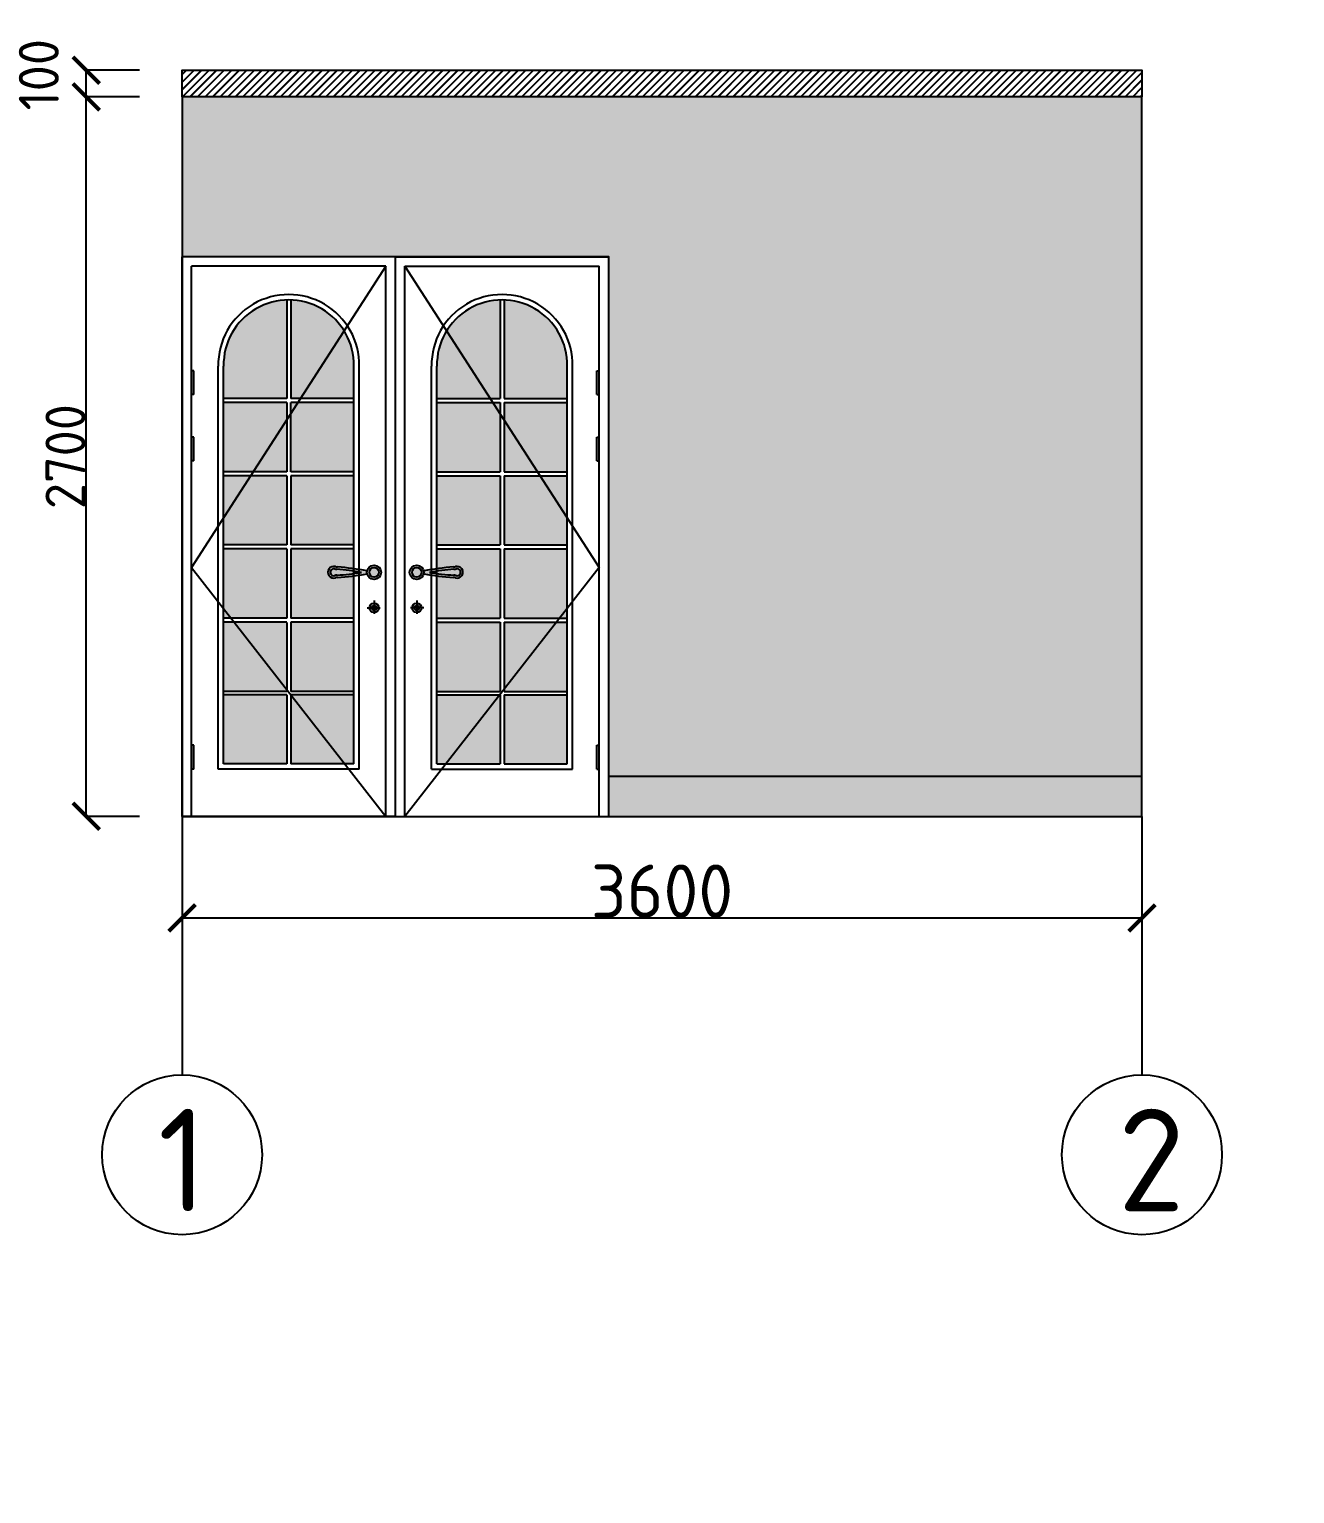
# Model space of a CAD drawing. Header units: millimetres. Extents: x -79936 to 190348, y -17907 to 78730.
# Drawn here: x 168316 to 173062, y -769 to 4726 of the extents above; entities that cross this region are included whole.
import ezdxf

# ---------------------------------------------------------------- set-up
doc = ezdxf.new("R2010")
doc.units = ezdxf.units.MM
for name, color, linetype in [('FUR', 42, 'Continuous'), ('HA', 9, 'Continuous'), ('Plan 1', 7, 'Continuous'), ('wood', 26, 'Continuous')]:
    doc.layers.add(name, color=color, linetype=linetype)
doc.styles.add('gost', font='GOST Common.ttf')
doc.styles.get("Standard").update_dxf_attribs({"font": 'arial.ttf'})
doc.dimstyles.new('Copy of GOST', dxfattribs={"dimtxt": 150, "dimasz": 100, "dimexe": 0.18, "dimexo": 0.06, "dimgap": 3, "dimtad": 1, "dimdec": 0, "dimzin": 0, "dimdsep": 46, "dimtxsty": 'gost', "dimblk": 'ARCHTICK', "dimcen": 0.09, "dimclrt": 256, "dimadec": 0, "dimazin": 0, "dimtfac": 1, "dimtdec": 0, "dimtofl": 0, "dimtmove": 0, "dimatfit": 3, "dimldrblk": 'ARCHTICK', "dimfxl": 200, "dimfxlon": 1, "dimtolj": 1, "dimtzin": 0, "dimarcsym": 0})
doc.dimstyles.new('ISO-25', dxfattribs={"dimtxt": 2.5, "dimasz": 2.5, "dimexe": 1.25, "dimexo": 0.625, "dimtad": 1, "dimtxsty": 'Standard', "dimcen": 2.5, "dimadec": 0, "dimazin": 0, "dimtfac": 1, "dimtmove": 0, "dimatfit": 3, "dimfxl": 1, "dimarcsym": 0})

# ---------------------------------------------------------------- blocks, each defined once
blk = doc.blocks.new('dver 2stvr')
at = {"true_color": 0xc3e6f9, "transparency": 33554687}
h = blk.add_hatch(color=254, dxfattribs=at)
h.dxf.hatch_style = 1
h.paths.add_polyline_path([(-19861.2, -32097.1, 0.410436), (-20098.2, -32346), (-20098.2, -32466.6), (-19861.2, -32466.6)])
h.paths.add_polyline_path([(-19846.2, -32097.1), (-19846.2, -32466.6), (-19809, -32466.6), (-19645.6, -32213.1, 0.251844)])
h = blk.add_hatch(color=254, dxfattribs=at)
h.dxf.hatch_style = 1
h.paths.add_polyline_path([(-19046.2, -32097.1, -0.410436), (-18809.1, -32346), (-18809.1, -32466.6), (-19046.2, -32466.6)])
h.paths.add_polyline_path([(-19061.2, -32097.1), (-19061.2, -32466.6), (-19098.3, -32466.6), (-19261.8, -32213.1, -0.251844)])
h = blk.add_hatch(color=254, dxfattribs=at)
h.dxf.hatch_style = 1
h.paths.add_polyline_path([(-19609.2, -32346.1, 0.143863), (-19645.6, -32213.1), (-19809, -32466.6), (-19609.2, -32466.6)])
h = blk.add_hatch(color=254, dxfattribs=at)
h.dxf.hatch_style = 1
h.paths.add_polyline_path([(-19298.1, -32346.1, -0.143863), (-19261.7, -32213.1), (-19098.3, -32466.6), (-19298.1, -32466.6)])
at = {"transparency": 33554687}
h = blk.add_hatch(color=7, dxfattribs=at)
h.dxf.hatch_style = 1
h.paths.add_polyline_path([(-20209.3, -32612.5), (-20218.2, -32612.5), (-20218.2, -32701.4), (-20209.3, -32701.4)])
h.paths.add_polyline_path([(-20209.3, -32363.6), (-20218.2, -32363.6), (-20218.2, -32452.5), (-20209.3, -32452.5)])
h.paths.add_polyline_path([(-20209.3, -33768.3), (-20218.2, -33768.3), (-20218.2, -33857.2), (-20209.3, -33857.2)])
h = blk.add_hatch(color=7, dxfattribs=at)
h.dxf.hatch_style = 1
h.paths.add_polyline_path([(-18698, -32612.5), (-18689.1, -32612.5), (-18689.1, -32701.4), (-18698, -32701.4)])
h.paths.add_polyline_path([(-18698, -32363.6), (-18689.1, -32363.6), (-18689.1, -32452.5), (-18698, -32452.5)])
h.paths.add_polyline_path([(-18698, -33768.3), (-18689.1, -33768.3), (-18689.1, -33857.2), (-18698, -33857.2)])
at = {"true_color": 0xc3e6f9, "transparency": 33554687}
h = blk.add_hatch(color=254, dxfattribs=at)
h.dxf.hatch_style = 1
h.paths.add_polyline_path([(-19609.2, -32481.6), (-19818.7, -32481.6), (-19846.2, -32524.3), (-19846.2, -32603.7), (-19846.2, -32741.6), (-19609.2, -32741.6)])
h.paths.add_polyline_path([(-19861.2, -32547.6), (-19861.2, -32481.6), (-20098.2, -32481.6), (-20098.2, -32741.6), (-19986.3, -32741.6)])
h.paths.add_polyline_path([(-19861.2, -32547.6), (-19986.3, -32741.6), (-19861.2, -32741.6)], flags=17)
h.paths.add_polyline_path([(-19818.7, -32481.6), (-19846.2, -32481.6), (-19846.2, -32524.3)], flags=17)
h.paths.add_polyline_path([(-19609.2, -32756.6), (-19846.2, -32756.6), (-19846.2, -32848.2), (-19846.2, -33016.6), (-19609.2, -33016.6)])
h.paths.add_polyline_path([(-19861.2, -32756.6), (-19995.9, -32756.6), (-20098.2, -32915.3), (-20098.2, -33016.6), (-19861.2, -33016.6)])
h.paths.add_polyline_path([(-19995.9, -32756.6), (-20098.2, -32756.6), (-20098.2, -32915.3)], flags=17)
h.paths.add_polyline_path([(-20058, -33306.6), (-20098.2, -33306.6), (-20098.2, -33566.6), (-19861.2, -33566.6), (-19861.2, -33558.7)])
h.paths.add_polyline_path([(-19861.2, -33337.1), (-19861.2, -33306.6), (-20058, -33306.6), (-19861.2, -33558.7)], flags=17)
h.paths.add_polyline_path([(-19609.2, -33306.6), (-19846.2, -33306.6), (-19846.2, -33337.1), (-19846.2, -33566.6), (-19609.2, -33566.6)])
h.paths.add_polyline_path([(-19609.2, -33132.5, -0.016919), (-19671.3, -33138.6, 0.05398), (-19678.8, -33139.9, -1.333346), (-19678.6, -33097.7, 0.050829), (-19671.6, -33099, -0.013806), (-19609.2, -33106), (-19609.2, -33031.6), (-19846.2, -33031.6), (-19846.2, -33092.7), (-19846.2, -33291.6), (-19609.2, -33291.6)])
h.paths.add_polyline_path([(-19861.2, -33092.7), (-19861.2, -33031.6), (-20098.2, -33031.6), (-20098.2, -33255.2), (-20069.7, -33291.6), (-19861.2, -33291.6)])
h.paths.add_polyline_path([(-20098.2, -33255.2), (-20098.2, -33291.6), (-20069.7, -33291.6)], flags=17)
h.paths.add_polyline_path([(-19609.2, -33579.4), (-19845, -33579.4), (-19643.7, -33837.2), (-19609.2, -33837.2)])
h.paths.add_polyline_path([(-19845, -33579.4), (-19846.2, -33579.4), (-19846.2, -33837.2), (-19643.7, -33837.2)])
h.paths.add_polyline_path([(-19861.2, -33579.4), (-20098.2, -33579.4), (-20098.2, -33837.2), (-19861.2, -33837.2)])
h = blk.add_hatch(color=254, dxfattribs=at)
h.dxf.hatch_style = 1
h.paths.add_polyline_path([(-19298.1, -32481.6), (-19088.7, -32481.6), (-19061.2, -32524.3), (-19061.2, -32603.7), (-19061.2, -32741.6), (-19298.1, -32741.6)])
h.paths.add_polyline_path([(-19046.2, -32547.6), (-19046.2, -32481.6), (-18809.1, -32481.6), (-18809.1, -32741.6), (-18921.1, -32741.6)])
h.paths.add_polyline_path([(-19046.2, -32547.6), (-18921.1, -32741.6), (-19046.2, -32741.6)], flags=17)
h.paths.add_polyline_path([(-19088.7, -32481.6), (-19061.2, -32481.6), (-19061.2, -32524.3)], flags=17)
h.paths.add_polyline_path([(-19298.1, -32756.6), (-19061.2, -32756.6), (-19061.2, -32848.2), (-19061.2, -33016.6), (-19298.1, -33016.6)])
h.paths.add_polyline_path([(-19046.2, -32756.6), (-18911.4, -32756.6), (-18809.1, -32915.3), (-18809.1, -33016.6), (-19046.2, -33016.6)])
h.paths.add_polyline_path([(-18911.4, -32756.6), (-18809.1, -32756.6), (-18809.1, -32915.3)], flags=17)
h.paths.add_polyline_path([(-18849.3, -33306.6), (-18809.1, -33306.6), (-18809.1, -33566.6), (-19046.2, -33566.6), (-19046.2, -33558.7)])
h.paths.add_polyline_path([(-19046.2, -33337.1), (-19046.2, -33306.6), (-18849.3, -33306.6), (-19046.2, -33558.7)], flags=17)
h.paths.add_polyline_path([(-19298.1, -33306.6), (-19061.2, -33306.6), (-19061.2, -33337.1), (-19061.2, -33566.6), (-19298.1, -33566.6)])
h.paths.add_polyline_path([(-19298.1, -33132.5, 0.016919), (-19236.1, -33138.6, -0.05398), (-19228.5, -33139.9, 1.333346), (-19228.7, -33097.7, -0.050829), (-19235.8, -33099, 0.013806), (-19298.1, -33106), (-19298.1, -33031.6), (-19061.2, -33031.6), (-19061.2, -33092.7), (-19061.2, -33291.6), (-19298.1, -33291.6)])
h.paths.add_polyline_path([(-19046.2, -33092.7), (-19046.2, -33031.6), (-18809.1, -33031.6), (-18809.1, -33255.2), (-18837.6, -33291.6), (-19046.2, -33291.6)])
h.paths.add_polyline_path([(-18809.1, -33255.2), (-18809.1, -33291.6), (-18837.6, -33291.6)], flags=17)
h.paths.add_polyline_path([(-19298.1, -33579.4), (-19062.3, -33579.4), (-19263.6, -33837.2), (-19298.1, -33837.2)])
h.paths.add_polyline_path([(-19062.3, -33579.4), (-19061.2, -33579.4), (-19061.2, -33837.2), (-19263.6, -33837.2)])
h.paths.add_polyline_path([(-19046.2, -33579.4), (-18809.1, -33579.4), (-18809.1, -33837.2), (-19046.2, -33837.2)])
at = {"true_color": 0xffffff, "transparency": 33554687}
h = blk.add_hatch(color=7, dxfattribs=at)
h.dxf.hatch_style = 1
h.paths.add_polyline_path([(-19560.4, -33119.3, 1), (-19507, -33119.3, 1)])
h.paths.add_polyline_path([(-19515.9, -33119.3, -1), (-19551.5, -33119.3, -1)], flags=0)
h.paths.add_polyline_path([(-19551.5, -33119.3, 1), (-19515.9, -33119.3, 1)], flags=16)
h.paths.add_polyline_path([(-19559.9, -33114.1, 0.024817), (-19671.5, -33099, -0.050863), (-19678.7, -33097.7, 1.333291), (-19678.8, -33139.9, -0.05398), (-19671.3, -33138.6, 0.030496), (-19559.9, -33124.6, -0.050134), (-19560.4, -33119.3, -0.048943)])
h.paths.add_polyline_path([(-19673.2, -33107.8, -0.055556), (-19681, -33106.3, 1.359253), (-19681, -33131.3, -0.059015), (-19672.8, -33129.8, 0.025249), (-19581.3, -33119.4, 0.02056)], flags=16)
h.paths.add_polyline_path([(-19533.6, -33252.6), (-19542.6, -33252.6, 0.416334), (-19533.6, -33261.5)], flags=17)
h.paths.add_polyline_path([(-19524.8, -33252.6), (-19533.6, -33252.6), (-19533.6, -33261.5, 0.412097)], flags=17)
h.paths.add_polyline_path([(-19533.6, -33243.7), (-19533.6, -33252.6), (-19524.8, -33252.6, 0.412097)], flags=17)
h.paths.add_polyline_path([(-19533.6, -33243.7, 0.416334), (-19542.6, -33252.6), (-19533.6, -33252.6)], flags=17)
h.paths.add_polyline_path([(-19533.6, -33234.8, 0.415273), (-19551.5, -33252.6), (-19542.6, -33252.6, -0.416334), (-19533.6, -33243.7)])
h.paths.add_polyline_path([(-19533.6, -33234.8), (-19533.6, -33243.7, -0.412097), (-19524.8, -33252.6), (-19515.9, -33252.6, 0.413155)])
h.paths.add_polyline_path([(-19515.9, -33252.6), (-19524.8, -33252.6, -0.412097), (-19533.6, -33261.5), (-19533.6, -33270.4, 0.413155)])
h.paths.add_polyline_path([(-19533.6, -33261.5, -0.416334), (-19542.6, -33252.6), (-19551.5, -33252.6, 0.415273), (-19533.6, -33270.4)])
h = blk.add_hatch(color=7, dxfattribs=at)
h.dxf.hatch_style = 1
h.paths.add_polyline_path([(-19551.5, -33119.3, 1), (-19515.9, -33119.3, 1)])
h.paths.add_polyline_path([(-19673.2, -33107.8, -0.055556), (-19681, -33106.3, 1.359253), (-19681, -33131.3, -0.059015), (-19672.8, -33129.8, 0.025249), (-19581.3, -33119.4, 0.02056)])
h = blk.add_hatch(color=7, dxfattribs=at)
h.dxf.hatch_style = 1
h.paths.add_polyline_path([(-19347, -33119.3, -1), (-19400.4, -33119.3, -1)])
h.paths.add_polyline_path([(-19391.5, -33119.3, 1), (-19355.9, -33119.3, 1)], flags=0)
h.paths.add_polyline_path([(-19355.9, -33119.3, -1), (-19391.5, -33119.3, -1)], flags=16)
h.paths.add_polyline_path([(-19347.5, -33114.1, -0.024817), (-19235.8, -33099, 0.050863), (-19228.7, -33097.7, -1.333291), (-19228.5, -33139.9, 0.05398), (-19236.1, -33138.6, -0.030496), (-19347.5, -33124.6, 0.050134), (-19347, -33119.3, 0.048943)])
h.paths.add_polyline_path([(-19234.1, -33107.8, 0.055556), (-19226.4, -33106.3, -1.359253), (-19226.3, -33131.3, 0.059015), (-19234.5, -33129.8, -0.025249), (-19326, -33119.4, -0.02056)], flags=16)
h.paths.add_polyline_path([(-19373.7, -33252.6), (-19364.8, -33252.6, -0.416334), (-19373.7, -33261.5)], flags=17)
h.paths.add_polyline_path([(-19382.6, -33252.6), (-19373.7, -33252.6), (-19373.7, -33261.5, -0.412097)], flags=17)
h.paths.add_polyline_path([(-19373.7, -33243.7), (-19373.7, -33252.6), (-19382.6, -33252.6, -0.412097)], flags=17)
h.paths.add_polyline_path([(-19373.7, -33243.7, -0.416334), (-19364.8, -33252.6), (-19373.7, -33252.6)], flags=17)
h.paths.add_polyline_path([(-19373.7, -33234.8, -0.415273), (-19355.9, -33252.6), (-19364.8, -33252.6, 0.416334), (-19373.7, -33243.7)])
h.paths.add_polyline_path([(-19373.7, -33234.8), (-19373.7, -33243.7, 0.412097), (-19382.6, -33252.6), (-19391.5, -33252.6, -0.413155)])
h.paths.add_polyline_path([(-19391.5, -33252.6), (-19382.6, -33252.6, 0.412097), (-19373.7, -33261.5), (-19373.7, -33270.4, -0.413155)])
h.paths.add_polyline_path([(-19373.7, -33261.5, 0.416334), (-19364.8, -33252.6), (-19355.9, -33252.6, -0.415273), (-19373.7, -33270.4)])
h = blk.add_hatch(color=7, dxfattribs=at)
h.dxf.hatch_style = 1
h.paths.add_polyline_path([(-19355.9, -33119.3, -1), (-19391.5, -33119.3, -1)])
h.paths.add_polyline_path([(-19234.1, -33107.8, 0.055556), (-19226.4, -33106.3, -1.359253), (-19226.3, -33131.3, 0.059015), (-19234.5, -33129.8, -0.025249), (-19326, -33119.4, -0.02056)])
for p, q in [((-20253.8, -34035), (-20253.8, -31935)), ((-19453.7, -31935), (-20253.8, -31935)), ((-19489.2, -31970.5), (-20218.2, -33101.5)), ((-19489.2, -31970.5), (-20218.2, -31970.5)), ((-20218.2, -34035), (-20218.2, -31970.5)), ((-19489.2, -34035), (-19489.2, -31970.5)), ((-19453.7, -34035), (-19453.7, -31935)), ((-19453.7, -34035), (-19453.7, -31935)), ((-19453.7, -31935), (-18653.5, -31935)), ((-19418.1, -31970.5), (-18689.1, -33101.5)), ((-19418.1, -31970.5), (-18689.1, -31970.5)), ((-19418.1, -34035), (-19418.1, -31970.5)), ((-18689.1, -34035), (-18689.1, -31970.5)), ((-18653.5, -34035), (-18653.5, -31935)), ((-19861.2, -32097.1), (-19861.2, -32466.6)), ((-19846.2, -32097.1), (-19846.2, -32466.6)), ((-19061.2, -32097.1), (-19061.2, -32466.6)), ((-19046.2, -32097.1), (-19046.2, -32466.6)), ((-20209.3, -32363.6), (-20218.2, -32363.6)), ((-20209.3, -32452.5), (-20209.3, -32363.6)), ((-20118.2, -33857.2), (-20118.2, -32346.1)), ((-20098.2, -33837.2), (-20098.2, -32346.1)), ((-19609.2, -33837.2), (-19609.2, -32346.1)), ((-19589.2, -33857.2), (-19589.2, -32346.1)), ((-19318.1, -33857.2), (-19318.1, -32346.1)), ((-19298.1, -33837.2), (-19298.1, -32346.1)), ((-18809.1, -33837.2), (-18809.1, -32346.1)), ((-18789.1, -33857.2), (-18789.1, -32346.1)), ((-18698, -32452.5), (-18698, -32363.6)), ((-18698, -32363.6), (-18689.1, -32363.6)), ((-20209.3, -32452.5), (-20218.2, -32452.5)), ((-19861.2, -32466.6), (-20098.2, -32466.6)), ((-19609.2, -32466.6), (-19846.2, -32466.6)), ((-19298.1, -32466.6), (-19061.2, -32466.6)), ((-19046.2, -32466.6), (-18809.1, -32466.6)), ((-18698, -32452.5), (-18689.1, -32452.5)), ((-19861.5, -32481.7), (-20098.6, -32481.7)), ((-19861.5, -32481.7), (-19861.5, -32741.7)), ((-19861.5, -32481.7), (-19861.5, -32603.8)), ((-19609.3, -32481.7), (-19846.3, -32481.7)), ((-19298.1, -32481.6), (-19061.2, -32481.6)), ((-19061.2, -32481.6), (-19061.2, -32603.7)), ((-19046.2, -32481.6), (-19046.2, -32741.6)), ((-19046.2, -32481.6), (-18809.1, -32481.6)), ((-20209.3, -32612.5), (-20218.2, -32612.5)), ((-20209.3, -32701.4), (-20209.3, -32612.5)), ((-19061.2, -32603.7), (-19061.2, -32741.6)), ((-18698, -32701.4), (-18698, -32612.5)), ((-18698, -32612.5), (-18689.1, -32612.5)), ((-20209.3, -32701.4), (-20218.2, -32701.4)), ((-19861.5, -32741.7), (-20098.6, -32741.7)), ((-19609.2, -32741.6), (-19846.2, -32741.6)), ((-19298.1, -32741.6), (-19061.2, -32741.6)), ((-19046.2, -32741.6), (-18809.1, -32741.6)), ((-18698, -32701.4), (-18689.1, -32701.4)), ((-19861.2, -32756.6), (-20098.2, -32756.6)), ((-19861.2, -32756.6), (-19861.2, -33016.6)), ((-19846.2, -32756.6), (-19846.2, -33016.6)), ((-19609.2, -32756.6), (-19846.2, -32756.6)), ((-19298.1, -32756.6), (-19061.2, -32756.6)), ((-19061.2, -32756.6), (-19061.2, -32848.2)), ((-19046.2, -32756.6), (-19046.2, -33016.6)), ((-19046.2, -32756.6), (-18809.1, -32756.6)), ((-19061.2, -32848.2), (-19061.2, -33016.6)), ((-19861.2, -33016.6), (-20098.2, -33016.6)), ((-19609.2, -33016.6), (-19846.2, -33016.6)), ((-19298.1, -33016.6), (-19061.2, -33016.6)), ((-19046.2, -33016.6), (-18809.1, -33016.6)), ((-19861.2, -33031.6), (-20098.2, -33031.6)), ((-19861.2, -33031.6), (-19861.2, -33291.6)), ((-19846.2, -33031.6), (-19846.2, -33291.6)), ((-19609.2, -33031.6), (-19846.2, -33031.6)), ((-19298.1, -33031.6), (-19061.2, -33031.6)), ((-19061.2, -33031.6), (-19061.2, -33092.7)), ((-19046.2, -33031.6), (-19046.2, -33092.7)), ((-19046.2, -33031.6), (-18809.1, -33031.6)), ((-20218.2, -33101.5), (-19489.2, -34035)), ((-18689.1, -33101.5), (-19418.1, -34035)), ((-19061.2, -33092.7), (-19061.2, -33291.6)), ((-19046.2, -33092.7), (-19046.2, -33291.6)), ((-19861.2, -33291.6), (-20098.2, -33291.6)), ((-19609.2, -33291.6), (-19846.2, -33291.6)), ((-19298.1, -33291.6), (-19061.2, -33291.6)), ((-19046.2, -33291.6), (-18809.1, -33291.6)), ((-19861.2, -33306.6), (-20098.2, -33306.6)), ((-19861.2, -33307.4), (-19861.2, -33567.4)), ((-19846.2, -33306.6), (-19846.2, -33566.6)), ((-19609.2, -33306.6), (-19846.2, -33306.6)), ((-19298.1, -33306.6), (-19061.2, -33306.6)), ((-19061.2, -33306.6), (-19061.2, -33337.1)), ((-19061.2, -33337.1), (-19061.2, -33566.6)), ((-19046.2, -33306.6), (-19046.2, -33337.1)), ((-19046.2, -33306.6), (-18809.1, -33306.6)), ((-19046.2, -33337.1), (-19046.2, -33566.6)), ((-19861.2, -33566.6), (-20098.2, -33566.6)), ((-19609.2, -33566.6), (-19846.2, -33566.6)), ((-19298.1, -33566.6), (-19061.2, -33566.6)), ((-19046.2, -33566.6), (-18809.1, -33566.6)), ((-19861.2, -33579.4), (-20098.5, -33579.4)), ((-19609.2, -33579.4), (-19846.2, -33579.4)), ((-19298.1, -33579.4), (-19061.2, -33579.4)), ((-19046.2, -33579.4), (-18808.9, -33579.4)), ((-20209.3, -33768.3), (-20218.2, -33768.3)), ((-20209.3, -33857.2), (-20209.3, -33768.3)), ((-18698, -33857.2), (-18698, -33768.3)), ((-18698, -33768.3), (-18689.1, -33768.3)), ((-20209.3, -33857.2), (-20218.2, -33857.2)), ((-18698, -33857.2), (-18689.1, -33857.2)), ((-19453.7, -34035), (-20253.8, -34035)), ((-19453.7, -34035), (-18653.5, -34035))]:
    blk.add_line(p, q)
at = {"color": 18, "true_color": 0x000000}
for p, q in [((-19861.2, -33837.2), (-20098.2, -33837.2)), ((-19609.2, -33837.2), (-19846.2, -33837.2)), ((-19298.1, -33837.2), (-19061.2, -33837.2)), ((-19046.2, -33837.2), (-18809.1, -33837.2)), ((-19589.2, -33857.2), (-20118.2, -33857.2)), ((-19318.1, -33857.2), (-18789.1, -33857.2))]:
    blk.add_line(p, q, dxfattribs=at)
at = {"color": 253}
for p, q in [((-19861.2, -33837.2), (-20098.2, -33837.2)), ((-19046.2, -33837.2), (-18809.1, -33837.2))]:
    blk.add_line(p, q, dxfattribs=at)
at = {"color": 18, "true_color": 0x000000}
for points in [[(-20253.8, -34035), (-18653.8, -34035), (-18653.8, -31935), (-20253.8, -31935)], [(-19861.2, -33579.4), (-19861.2, -33837.2)], [(-19846.2, -33579.4), (-19846.2, -33837.2)], [(-19061.2, -33579.4), (-19061.2, -33837.2)], [(-19046.2, -33579.4), (-19046.2, -33837.2)]]:
    blk.add_lwpolyline(points, dxfattribs=at)
blk.add_lwpolyline([(-19846.2, -32741.6), (-19846.2, -32481.7)])
for centre, radius, start, end in [((-19853.7, -32341.6), 264.6, 359.0221, 180.9779), ((-19053.7, -32341.6), 264.6, 359.0221, 180.9779), ((-19853.7, -32341.6), 244.5, 358.93, 180.99), ((-19053.6, -32341.6), 244.5, 359.01, 181.07)]:
    blk.add_arc(centre, radius, start, end)
at = {"layer": 'HA', "color": 7}
for p, q in [((-19533.6, -33225.3), (-19533.6, -33275)), ((-19373.7, -33225.3), (-19373.7, -33275)), ((-19560, -33252.6), (-19510.3, -33252.6)), ((-19347.3, -33252.6), (-19397, -33252.6))]:
    blk.add_line(p, q, dxfattribs=at)
for centre in [(-19533.7, -33252.6), (-19373.7, -33252.6)]:
    blk.add_circle(centre, 8.9, dxfattribs=at)
for centre, radius, start, end in [((-19684.9, -33118.8), 13.1, 72.4792, 287.1118), ((-19670.2, -33072.3), 35.6, 252.4792, 265.1986), ((-19670.6, -33165.3), 35.6, 93.6022, 107.1118), ((-19767.5, -34230.8), 1127, 80.4873, 85.1986), ((-19730.1, -32219.1), 912.5, 273.6022, 279.3877), ((-19139.8, -34230.8), 1127, 94.8014, 99.5127), ((-19177.2, -32219.1), 912.5, 260.6123, 266.3978), ((-19236.8, -33165.3), 35.6, 72.8882, 86.3978), ((-19237.1, -33072.3), 35.6, 274.8014, 287.5208), ((-19222.4, -33118.8), 13.1, 252.8882, 107.5208)]:
    blk.add_arc(centre, radius, start, end, dxfattribs=at)
at = {"layer": 'wood', "color": 7}
for centre, radius in [((-19533.7, -33119.3), 26.7), ((-19533.7, -33119.3), 17.8), ((-19373.7, -33119.3), 26.7), ((-19373.7, -33119.3), 17.8), ((-19533.7, -33252.6), 17.8), ((-19373.7, -33252.6), 17.8)]:
    blk.add_circle(centre, radius, dxfattribs=at)
for centre, radius, start, end in [((-19684.9, -33118.8), 22, 73.5051, 286.0221), ((-19668.5, -33063.5), 35.6, 253.5051, 265.152), ((-19767.5, -34230.8), 1135.9, 79.4657, 85.152), ((-19730.1, -32219.1), 921.4, 273.6628, 280.6499), ((-19139.8, -34230.8), 1135.9, 94.848, 100.5343), ((-19177.2, -32219.1), 921.4, 259.3501, 266.3372), ((-19238.8, -33063.5), 35.6, 274.848, 286.4949), ((-19222.4, -33118.8), 22, 253.9779, 106.4949), ((-19669, -33174.1), 35.6, 93.6628, 106.0221), ((-19238.3, -33174.1), 35.6, 73.9779, 86.3372)]:
    blk.add_arc(centre, radius, start, end, dxfattribs=at)
blk = doc.blocks.new('_ArchTick')
at = {"color": 0, "linetype": 'ByBlock', "const_width": 0.15}
blk.add_lwpolyline([(-0.5, -0.5), (0.5, 0.5)], dxfattribs=at)
blk = doc.blocks.new('*D183')
at = {"color": 0, "lineweight": -2, "transparency": 16777216}
for p, q in [((168889, 1771.7), (168889, 1389.9)), ((172489, 1771.7), (172489, 1389.9)), ((168889, 1391.2), (172489, 1391.2))]:
    blk.add_line(p, q, dxfattribs=at)
at = {"layer": 'Defpoints', "color": 0, "transparency": 16777216}
for p in [(168889, 1772.4), (172489, 1772.4), (172489, 1391.2)]:
    blk.add_point(p, dxfattribs=at)
at = {"color": 0, "lineweight": -2, "transparency": 16777216, "xscale": 100, "yscale": 100, "zscale": 100, "rotation": 180}
blk.add_blockref('_ArchTick', (168889, 1391.2), dxfattribs=at)
at = {"color": 0, "lineweight": -2, "transparency": 16777216, "xscale": 100, "yscale": 100, "zscale": 100}
blk.add_blockref('_ArchTick', (172489, 1391.2), dxfattribs=at)
at = {"color": 7, "transparency": 16777216, "insert": (170689, 1491.8), "char_height": 200, "attachment_point": 5, "style": 'gost'}
blk.add_mtext('3600', dxfattribs=at)
blk = doc.blocks.new('*D187')
at = {"color": 0, "lineweight": -2, "transparency": 16777216}
for p, q in [((168729.6, 4472.4), (168529.5, 4472.4)), ((168529.6, 1772.4), (168529.6, 4472.4)), ((168729.6, 1772.4), (168529.5, 1772.4))]:
    blk.add_line(p, q, dxfattribs=at)
at = {"layer": 'Defpoints', "color": 0, "transparency": 16777216}
for p in [(168529.6, 4472.4), (168889, 4472.4), (168889, 1772.4)]:
    blk.add_point(p, dxfattribs=at)
at = {"color": 0, "lineweight": -2, "transparency": 16777216, "xscale": 100, "yscale": 100, "zscale": 100}
for p, rotation in [((168529.6, 4472.4), 90), ((168529.6, 1772.4), 270)]:
    blk.add_blockref('_ArchTick', p, dxfattribs=dict(at, rotation=rotation))
at = {"transparency": 16777216, "insert": (168451.6, 3122.4), "char_height": 150, "attachment_point": 5, "rotation": 90, "style": 'gost'}
blk.add_mtext('\\A1;2700', dxfattribs=at)
blk = doc.blocks.new('*D188')
at = {"color": 0, "lineweight": -2, "transparency": 16777216}
for p, q in [((168729.6, 4572.4), (168529.5, 4572.4)), ((168529.6, 4472.4), (168529.6, 4572.4)), ((168729.6, 4472.4), (168529.5, 4472.4))]:
    blk.add_line(p, q, dxfattribs=at)
at = {"layer": 'Defpoints', "color": 0, "transparency": 16777216}
for p in [(168529.6, 4572.4), (168889, 4572.4), (168889, 4472.4)]:
    blk.add_point(p, dxfattribs=at)
at = {"color": 0, "lineweight": -2, "transparency": 16777216, "xscale": 100, "yscale": 100, "zscale": 100}
for p, rotation in [((168529.6, 4572.4), 90), ((168529.6, 4472.4), 270)]:
    blk.add_blockref('_ArchTick', p, dxfattribs=dict(at, rotation=rotation))
at = {"transparency": 16777216, "insert": (168351.6, 4555.4), "char_height": 150, "attachment_point": 5, "rotation": 90, "style": 'gost'}
blk.add_mtext('\\A1;100', dxfattribs=at)

msp = doc.modelspace()

# ---------------------------------------------------------------- hatches: boundary and pattern name
at = {"ltscale": 20, "transparency": 33554687}
h = msp.add_hatch(dxfattribs=at)
h.set_pattern_fill('JIS_LC_20', color=41)
h.set_pattern_definition([(45, (137123.654, 0), (-14.142136, 14.142136), []), (45, (137124.054, 0), (-14.142136, 14.142136), [])])
h.paths.add_polyline_path([(172488.998, 4572.368), (168888.998, 4572.368), (168888.998, 4472.368), (172488.998, 4472.368)])
h.paths.add_polyline_path([(184193.222, 4580.74), (173843.222, 4580.74), (173843.222, 4480.74), (184193.222, 4480.74)])
h.paths.add_polyline_path([(190048.16, 4572.368), (186198.16, 4572.368), (186198.16, 4472.368), (190048.16, 4472.368)])
h.paths.add_polyline_path([(176624.559, -1894.369), (168924.559, -1894.369), (168924.559, -1994.369), (176624.559, -1994.369)])
h.paths.add_polyline_path([(180563.924, -1894.369), (178327.924, -1894.369), (178327.924, -1994.369), (180563.924, -1994.369)])
h.paths.add_polyline_path([(184992.473, -1894.369), (181942.473, -1894.369), (181942.473, -1994.369), (184992.473, -1994.369)])
h.paths.add_polyline_path([(189089.967, -1894.369), (186603.967, -1894.369), (186603.967, -1994.369), (189089.967, -1994.369)])
at = {"true_color": 0xd2cdc3, "transparency": 33554687}
h = msp.add_hatch(color=254, dxfattribs=at)
h.dxf.hatch_style = 1
h.paths.add_polyline_path([(172488.998, 4472.368), (168888.998, 4472.368), (168888.998, 3872.368), (170488.998, 3872.368), (170489.241, 3872.368), (170489.241, 1922.368), (172488.998, 1922.368)])
at = {"true_color": 0xffffff, "transparency": 33554687}
h = msp.add_hatch(color=7, dxfattribs=at)
h.dxf.hatch_style = 1
h.paths.add_polyline_path([(172488.998, 1922.368), (170489.241, 1922.368), (170489.241, 1772.368), (172488.998, 1772.368)])

# ---------------------------------------------------------------- linework, layer by layer
at = {"color": 18, "true_color": 0x000000}
msp.add_lwpolyline([(168888.998, 4472.368), (168888.998, 4572.368), (172488.998, 4572.368), (172488.998, 4472.368)], dxfattribs=at)
at = {"color": 7}
for points in [[(172488.998, 1772.368), (172488.998, 1922.368), (170489.241, 1922.368)], [(168888.998, 1772.368), (168888.998, 802.72)], [(172488.998, 1772.368), (172488.998, 802.72)]]:
    msp.add_lwpolyline(points, dxfattribs=at)
for centre in [(168888.998, 502.72), (172488.998, 502.72)]:
    msp.add_circle(centre, 300, dxfattribs=at)
at = {"layer": 'FUR', "color": 18, "true_color": 0x000000}
msp.add_lwpolyline([(168888.998, 1772.368), (172488.998, 1772.368), (172488.998, 4472.368), (168888.998, 4472.368), (168888.998, 1772.368)], dxfattribs=at)

# ---------------------------------------------------------------- block references
msp.add_blockref('dver 2stvr', (189142.791, 35807.338))

# ---------------------------------------------------------------- texts
at = {"layer": 'Plan 1', "color": 7, "char_height": 384.87481, "attachment_point": 1, "style": 'gost'}
for s, insert in [('\\pt231.70618;1', (168798.818, 675.115)), ('\\pt231.70618;2', (172398.818, 675.115))]:
    msp.add_mtext_dynamic_manual_height_columns(s, width=384.87481, gutter_width=0.55, heights=[0], dxfattribs=dict(at, insert=insert))

# ---------------------------------------------------------------- dimensions: what is measured, and where the dimension line sits
at = {"color": 7}
dim = msp.add_linear_dim(base=(168529.649, 4572.368), p1=(168888.998, 4472.368), p2=(168888.998, 4572.368), angle=90, dimstyle='Copy of GOST', override={"dimtmove": 1}, dxfattribs=at)
dim.commit()
dim.dimension.update_dxf_attribs({"geometry": '*D188', "text_midpoint": (168351.649, 4555.368)})
dim = msp.add_linear_dim(base=(168529.649, 4472.368), p1=(168888.998, 1772.368), p2=(168888.998, 4472.368), angle=90, dimstyle='Copy of GOST', dxfattribs=at)
dim.commit()
dim.dimension.update_dxf_attribs({"geometry": '*D187', "text_midpoint": (168451.649, 3122.368)})
at = {"color": 250}
dim = msp.add_linear_dim(base=(172488.998, 1391.185), p1=(168888.998, 1772.368), p2=(172488.998, 1772.368), dimstyle='ISO-25', override={"dimtxt": 200, "dimasz": 100, "dimtxsty": 'gost', "dimblk1": 'ArchTick', "dimblk2": 'ArchTick', "dimsah": 1, "dimclrt": 7}, dxfattribs=at)
dim.commit()
dim.dimension.update_dxf_attribs({"geometry": '*D183', "text_midpoint": (170688.998, 1491.81)})

doc.saveas('drawing.dxf')
